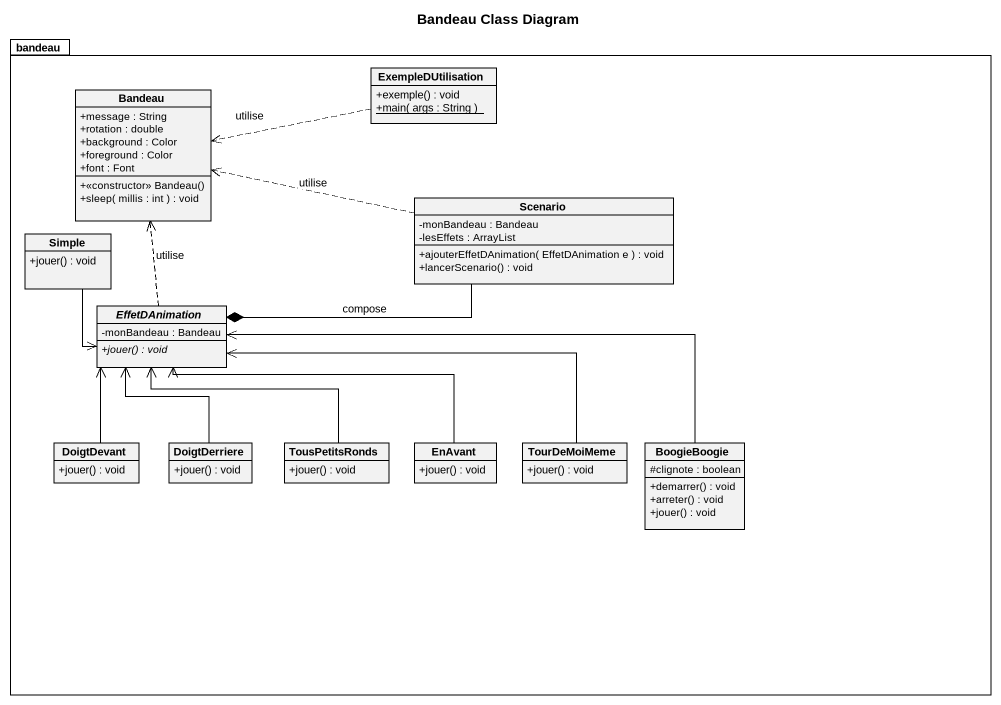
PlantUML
@startuml
title Bandeau Class Diagram
hide circle
hide empty members
skinparam classAttributeIconSize 0
package bandeau {
  class Bandeau {
    +message : String
    +rotation : double
    +background : Color
    +foreground : Color
    +font : Font
    +<<constructor>> Bandeau()
    +sleep( millis : int ) : void
  }
  class ExempleDUtilisation {
    +exemple() : void
    {static} +main( args : String )
  }
  class Scenario {
    -monBandeau : Bandeau
    -lesEffets : ArrayList
    +ajouterEffetDAnimation( EffetDAnimation e ) : void
    +lancerScenario() : void
  }
  class Simple {
    +jouer() : void
  }
  abstract class EffetDAnimation {
    -monBandeau : Bandeau
    {abstract} +jouer() : void
  }
  class DoigtDevant {
    +jouer() : void
  }
  class DoigtDerriere {
    +jouer() : void
  }
  class TousPetitsRonds {
    +jouer() : void
  }
  class EnAvant {
    +jouer() : void
  }
  class TourDeMoiMeme {
    +jouer() : void
  }
  class BoogieBoogie {
    #clignote : boolean
    +demarrer() : void
    +arreter() : void
    +jouer() : void
  }
}
ExempleDUtilisation .left.> Bandeau : utilise
Scenario .left.> Bandeau : utilise
Simple --> EffetDAnimation
EffetDAnimation .up.> Bandeau : utilise
EffetDAnimation *-right- Scenario : compose
DoigtDevant -up-> EffetDAnimation
DoigtDerriere -up-> EffetDAnimation
TousPetitsRonds -up-> EffetDAnimation
EnAvant -left-> EffetDAnimation
TourDeMoiMeme -left-> EffetDAnimation
BoogieBoogie -left-> EffetDAnimation
@enduml
